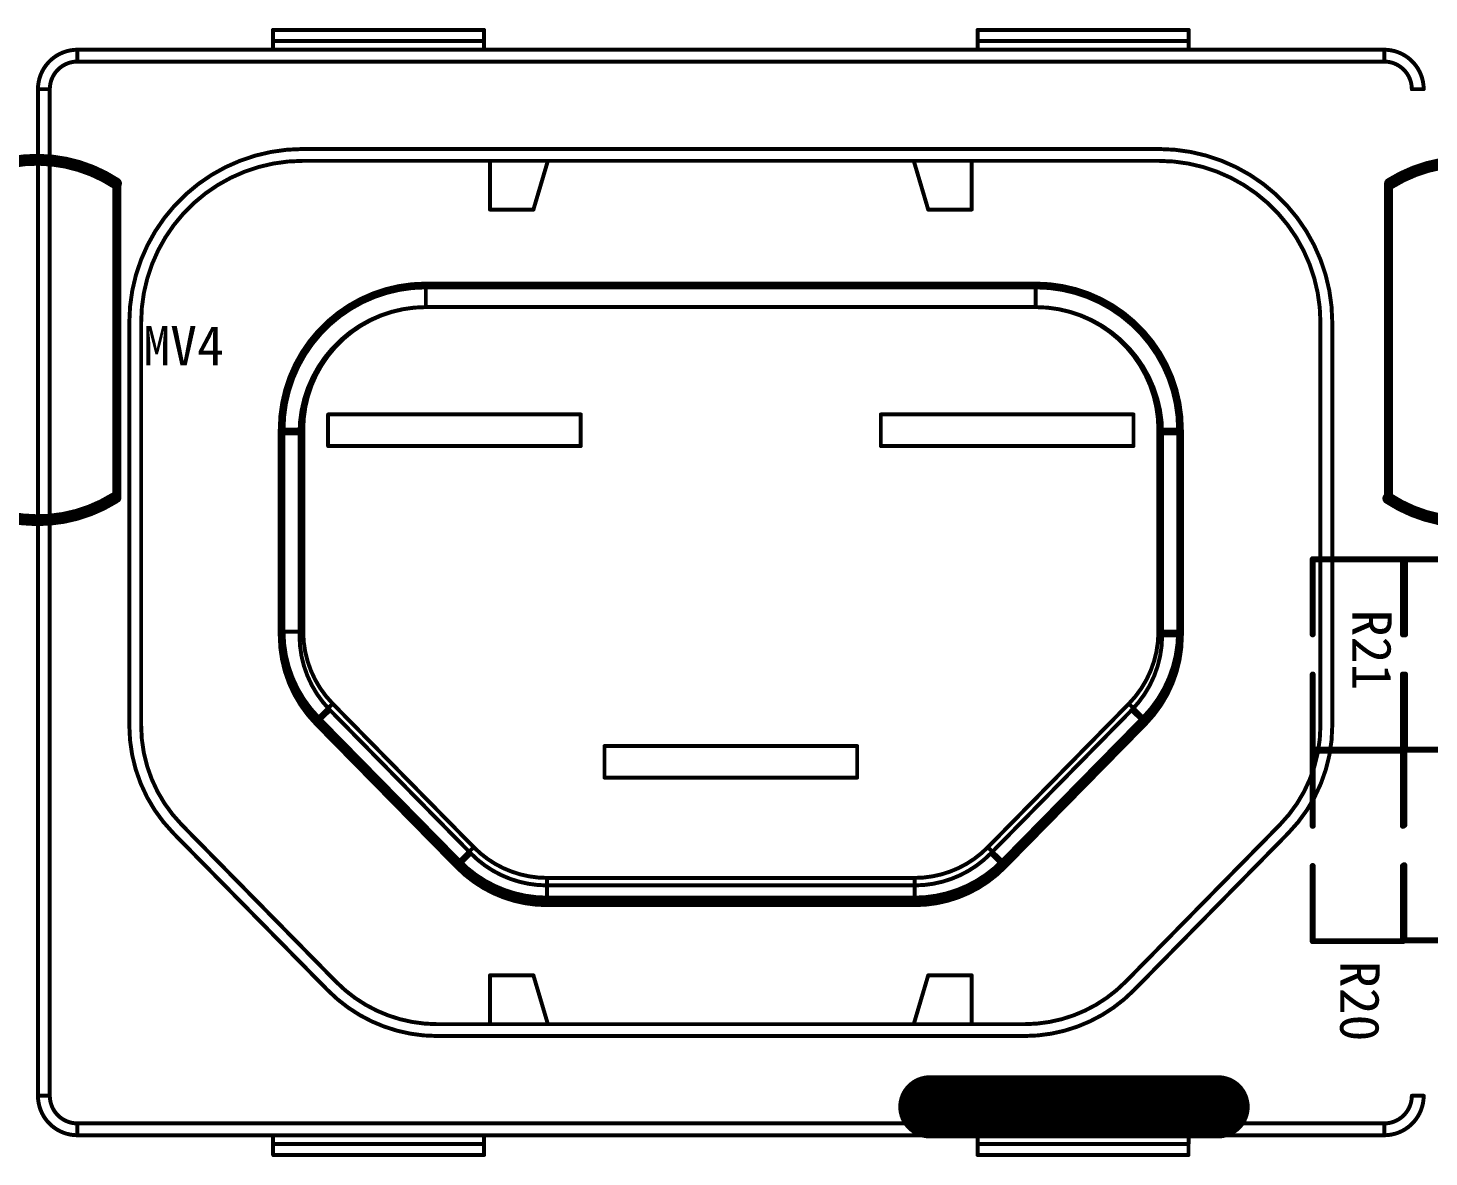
# Model space of a CAD drawing. Extents: x 780 to 1278, y 406 to 602.
# Drawn here: x 998.6 to 1034.08, y 536.34 to 564.94 of the extents above; entities that cross this region are included whole.
import ezdxf

# ---------------------------------------------------------------- set-up
doc = ezdxf.new("R2010")
doc.units = 0
doc.header["$MEASUREMENT"] = 0
doc.layers.get('0').update_dxf_attribs({"linetype": 'CONTINUOUS'})
doc.layers.add('KEEPOUTLAYER', color=6, linetype='CONTINUOUS')
doc.layers.add('TOPOVERLAY', color=7, linetype='CONTINUOUS')
doc.styles.get("Standard").update_dxf_attribs({"font": ''})
doc.styles.get('Standard').set_extended_font_data('SimSun')

# ---------------------------------------------------------------- blocks, each defined once
blk = doc.blocks.new('MV_92')
at = {"layer": 'TOPOVERLAY', "const_width": 0.3}
for points in [[(-4.009, -1.964, -0.29277), (-3.966, 1.981)], [(4.009, 1.938, -0.29277), (3.966, -2.007)]]:
    blk.add_lwpolyline(points, format="xyb", dxfattribs=at)
at = {"layer": 'TOPOVERLAY'}
for points, const_width in [([(-4.041, 1.981, 1), (-3.891, 1.981, 1)], 0.15), ([(-4.023, 2, 1), (-3.908, 2, 1)], 0.115), ([(3.934, 1.938, 1), (4.084, 1.938, 1)], 0.15), ([(3.952, 2, 1), (4.067, 2, 1)], 0.115), ([(-4.084, -1.964, 1), (-3.934, -1.964, 1)], 0.15), ([(-4.067, -2, 1), (-3.952, -2, 1)], 0.115), ([(3.891, -2.007, 1), (4.041, -2.007, 1)], 0.15), ([(3.908, -2, 1), (4.023, -2, 1)], 0.115)]:
    blk.add_lwpolyline(points, format="xyb", close=True, dxfattribs=dict(at, const_width=const_width))
at = {"layer": 'TOPOVERLAY', "const_width": 0.23}
for points in [[(4.009, 2), (-3.966, 2)], [(3.966, -2), (-4.009, -2)]]:
    blk.add_lwpolyline(points, dxfattribs=at)
blk = doc.blocks.new('MV_93')
at = {"layer": 'TOPOVERLAY', "const_width": 0.3}
for points in [[(-4.009, -1.964, -0.29277), (-3.966, 1.981)], [(4.009, 1.938, -0.29277), (3.966, -2.007)]]:
    blk.add_lwpolyline(points, format="xyb", dxfattribs=at)
at = {"layer": 'TOPOVERLAY'}
for points, const_width in [([(-4.041, 1.981, 1), (-3.891, 1.981, 1)], 0.15), ([(-4.023, 2, 1), (-3.908, 2, 1)], 0.115), ([(3.934, 1.938, 1), (4.084, 1.938, 1)], 0.15), ([(3.952, 2, 1), (4.067, 2, 1)], 0.115), ([(-4.084, -1.964, 1), (-3.934, -1.964, 1)], 0.15), ([(-4.067, -2, 1), (-3.952, -2, 1)], 0.115), ([(3.891, -2.007, 1), (4.041, -2.007, 1)], 0.15), ([(3.908, -2, 1), (4.023, -2, 1)], 0.115)]:
    blk.add_lwpolyline(points, format="xyb", close=True, dxfattribs=dict(at, const_width=const_width))
at = {"layer": 'TOPOVERLAY', "const_width": 0.23}
for points in [[(4.009, 2), (-3.966, 2)], [(3.966, -2), (-4.009, -2)]]:
    blk.add_lwpolyline(points, dxfattribs=at)
blk = doc.blocks.new('0805_116')
at = {"layer": 'TOPOVERLAY', "const_width": 0.15}
for points in [[(-2.413, 1.143), (-2.413, -1.143)], [(-2.413, 1.143), (-0.508, 1.143)], [(0.508, 1.143), (2.413, 1.143)], [(2.413, 1.143), (2.413, -1.143)], [(-2.413, -1.143), (-0.508, -1.143)], [(0.508, -1.143), (2.413, -1.143)]]:
    blk.add_lwpolyline(points, dxfattribs=at)
at = {"layer": 'TOPOVERLAY', "const_width": 0.075}
for points in [[(-2.451, 1.143, 1), (-2.375, 1.143, 1)], [(-2.451, 1.143, 1), (-2.375, 1.143, 1)], [(-0.546, 1.143, 1), (-0.47, 1.143, 1)], [(0.47, 1.143, 1), (0.546, 1.143, 1)], [(2.375, 1.143, 1), (2.451, 1.143, 1)], [(2.375, 1.143, 1), (2.451, 1.143, 1)], [(-2.451, -1.143, 1), (-2.375, -1.143, 1)], [(-2.451, -1.143, 1), (-2.375, -1.143, 1)], [(-0.546, -1.143, 1), (-0.47, -1.143, 1)], [(0.47, -1.143, 1), (0.546, -1.143, 1)], [(2.375, -1.143, 1), (2.451, -1.143, 1)], [(2.375, -1.143, 1), (2.451, -1.143, 1)]]:
    blk.add_lwpolyline(points, format="xyb", close=True, dxfattribs=at)
blk = doc.blocks.new('0805_117')
at = {"layer": 'TOPOVERLAY', "const_width": 0.15}
for points in [[(-2.413, 1.143), (-2.413, -1.143)], [(-2.413, 1.143), (-0.508, 1.143)], [(0.508, 1.143), (2.413, 1.143)], [(2.413, 1.143), (2.413, -1.143)], [(-2.413, -1.143), (-0.508, -1.143)], [(0.508, -1.143), (2.413, -1.143)]]:
    blk.add_lwpolyline(points, dxfattribs=at)
at = {"layer": 'TOPOVERLAY', "const_width": 0.075}
for points in [[(-2.451, 1.143, 1), (-2.375, 1.143, 1)], [(-2.451, 1.143, 1), (-2.375, 1.143, 1)], [(-0.546, 1.143, 1), (-0.47, 1.143, 1)], [(0.47, 1.143, 1), (0.546, 1.143, 1)], [(2.375, 1.143, 1), (2.451, 1.143, 1)], [(2.375, 1.143, 1), (2.451, 1.143, 1)], [(-2.451, -1.143, 1), (-2.375, -1.143, 1)], [(-2.451, -1.143, 1), (-2.375, -1.143, 1)], [(-0.546, -1.143, 1), (-0.47, -1.143, 1)], [(0.47, -1.143, 1), (0.546, -1.143, 1)], [(2.375, -1.143, 1), (2.451, -1.143, 1)], [(2.375, -1.143, 1), (2.451, -1.143, 1)]]:
    blk.add_lwpolyline(points, format="xyb", close=True, dxfattribs=at)
blk = doc.blocks.new('0805_118')
at = {"layer": 'TOPOVERLAY', "const_width": 0.15}
for points in [[(-2.413, -1.143), (-2.413, 1.143)], [(-0.508, 1.143), (-2.413, 1.143)], [(2.413, 1.143), (0.508, 1.143)], [(2.413, -1.143), (2.413, 1.143)], [(-0.508, -1.143), (-2.413, -1.143)], [(2.413, -1.143), (0.508, -1.143)]]:
    blk.add_lwpolyline(points, dxfattribs=at)
at = {"layer": 'TOPOVERLAY', "const_width": 0.075}
for points in [[(-2.451, 1.143, 1), (-2.375, 1.143, 1)], [(-2.451, 1.143, 1), (-2.375, 1.143, 1)], [(-0.546, 1.143, 1), (-0.47, 1.143, 1)], [(0.47, 1.143, 1), (0.546, 1.143, 1)], [(2.375, 1.143, 1), (2.451, 1.143, 1)], [(2.375, 1.143, 1), (2.451, 1.143, 1)], [(-2.451, -1.143, 1), (-2.375, -1.143, 1)], [(-2.451, -1.143, 1), (-2.375, -1.143, 1)], [(-0.546, -1.143, 1), (-0.47, -1.143, 1)], [(0.47, -1.143, 1), (0.546, -1.143, 1)], [(2.375, -1.143, 1), (2.451, -1.143, 1)], [(2.375, -1.143, 1), (2.451, -1.143, 1)]]:
    blk.add_lwpolyline(points, format="xyb", close=True, dxfattribs=at)
blk = doc.blocks.new('0805_119')
at = {"layer": 'TOPOVERLAY', "const_width": 0.15}
for points in [[(-2.413, -1.143), (-2.413, 1.143)], [(-0.508, 1.143), (-2.413, 1.143)], [(2.413, 1.143), (0.508, 1.143)], [(2.413, -1.143), (2.413, 1.143)], [(-0.508, -1.143), (-2.413, -1.143)], [(2.413, -1.143), (0.508, -1.143)]]:
    blk.add_lwpolyline(points, dxfattribs=at)
at = {"layer": 'TOPOVERLAY', "const_width": 0.075}
for points in [[(-2.451, 1.143, 1), (-2.375, 1.143, 1)], [(-2.451, 1.143, 1), (-2.375, 1.143, 1)], [(-0.546, 1.143, 1), (-0.47, 1.143, 1)], [(0.47, 1.143, 1), (0.546, 1.143, 1)], [(2.375, 1.143, 1), (2.451, 1.143, 1)], [(2.375, 1.143, 1), (2.451, 1.143, 1)], [(-2.451, -1.143, 1), (-2.375, -1.143, 1)], [(-2.451, -1.143, 1), (-2.375, -1.143, 1)], [(-0.546, -1.143, 1), (-0.47, -1.143, 1)], [(0.47, -1.143, 1), (0.546, -1.143, 1)], [(2.375, -1.143, 1), (2.451, -1.143, 1)], [(2.375, -1.143, 1), (2.451, -1.143, 1)]]:
    blk.add_lwpolyline(points, format="xyb", close=True, dxfattribs=at)

msp = doc.modelspace()

# ---------------------------------------------------------------- linework, layer by layer
at = {"layer": 'KEEPOUTLAYER', "const_width": 1.6}
msp.add_lwpolyline([(1021.44, 537.611), (1028.74, 537.611)], dxfattribs=at)
at = {"layer": 'KEEPOUTLAYER', "const_width": 0.8}
for points in [[(1021.04, 537.611, 1), (1021.84, 537.611, 1)], [(1028.34, 537.611, 1), (1029.14, 537.611, 1)]]:
    msp.add_lwpolyline(points, format="xyb", close=True, dxfattribs=at)
at = {"layer": 'TOPOVERLAY', "const_width": 0.1}
for points in [[(1004.798, 564.391), (1004.798, 564.891)], [(1004.798, 564.891), (1010.148, 564.891)], [(1004.798, 564.611), (1010.148, 564.611)], [(1010.148, 564.391), (1010.148, 564.891)], [(1022.648, 564.391), (1022.648, 564.891)], [(1022.648, 564.891), (1027.998, 564.891)], [(1022.648, 564.611), (1027.998, 564.611)], [(1027.998, 564.391), (1027.998, 564.891)], [(999.848, 564.091), (999.848, 564.391)], [(999.848, 564.391), (1032.948, 564.391)], [(1032.948, 564.091), (1032.948, 564.391)], [(999.848, 564.091), (1032.948, 564.091)], [(998.848, 537.891), (998.848, 563.391)], [(998.848, 563.391), (999.148, 563.391)], [(999.148, 537.891), (999.148, 563.391)], [(1033.648, 563.391), (1033.948, 563.391)], [(1005.558, 561.876), (1027.238, 561.876)], [(1005.558, 561.576), (1027.238, 561.576)], [(1010.298, 560.341), (1010.298, 561.562)], [(1011.398, 560.341), (1011.76, 561.562)], [(1021.036, 561.562), (1021.398, 560.341)], [(1022.498, 560.341), (1022.498, 561.562)], [(1010.298, 560.341), (1011.398, 560.341)], [(1021.398, 560.341), (1022.498, 560.341)], [(1008.673, 557.871), (1008.673, 558.466)], [(1008.673, 558.466), (1024.123, 558.466)], [(1008.673, 558.371), (1024.123, 558.371)], [(1008.673, 557.871), (1008.673, 558.371)], [(1008.673, 558.371), (1024.123, 558.371)], [(1024.123, 557.871), (1024.123, 558.466)], [(1024.123, 557.871), (1024.123, 558.371)], [(1008.673, 557.871), (1024.123, 557.871)], [(1008.673, 557.871), (1024.123, 557.871)], [(1001.162, 547.273), (1001.162, 557.481)], [(1001.462, 547.273), (1001.462, 557.481)], [(1031.333, 547.273), (1031.333, 557.481)], [(1031.633, 547.273), (1031.633, 557.481)], [(1006.198, 554.351), (1006.198, 555.151)], [(1006.198, 555.151), (1012.598, 555.151)], [(1012.598, 554.351), (1012.598, 555.151)], [(1020.198, 554.351), (1020.198, 555.151)], [(1020.198, 555.151), (1026.598, 555.151)], [(1026.598, 554.351), (1026.598, 555.151)], [(1004.973, 549.65), (1004.973, 554.766)], [(1004.973, 554.766), (1005.567, 554.766)], [(1004.973, 549.551), (1004.973, 554.671)], [(1004.973, 554.671), (1005.473, 554.671)], [(1005.067, 549.65), (1005.067, 554.766)], [(1005.473, 549.551), (1005.473, 554.671)], [(1005.567, 549.65), (1005.567, 554.766)], [(1027.229, 549.65), (1027.229, 554.766)], [(1027.229, 554.766), (1027.823, 554.766)], [(1027.323, 549.551), (1027.323, 554.671)], [(1027.323, 554.671), (1027.823, 554.671)], [(1027.729, 549.65), (1027.729, 554.766)], [(1027.823, 549.65), (1027.823, 554.766)], [(1027.823, 549.551), (1027.823, 554.671)], [(1006.198, 554.351), (1012.598, 554.351)], [(1020.198, 554.351), (1026.598, 554.351)], [(1004.973, 549.65), (1005.567, 549.65)], [(1027.229, 549.65), (1027.823, 549.65)], [(1027.323, 549.551), (1027.823, 549.551)], [(1005.89, 547.407), (1006.314, 547.823)], [(1005.89, 547.309), (1006.247, 547.659)], [(1006.247, 547.659), (1009.814, 544.029)], [(1006.314, 547.823), (1009.886, 544.189)], [(1022.91, 544.189), (1026.481, 547.823)], [(1022.981, 544.029), (1026.549, 547.659)], [(1026.481, 547.823), (1026.905, 547.407)], [(1026.549, 547.659), (1026.905, 547.309)], [(1005.89, 547.407), (1009.462, 543.773)], [(1005.89, 547.309), (1009.458, 543.679)], [(1005.958, 547.473), (1009.529, 543.839)], [(1023.267, 543.839), (1026.838, 547.473)], [(1023.334, 543.773), (1026.905, 547.407)], [(1023.338, 543.679), (1026.905, 547.309)], [(1013.198, 545.951), (1013.198, 546.751)], [(1013.198, 546.751), (1019.598, 546.751)], [(1019.598, 545.951), (1019.598, 546.751)], [(1013.198, 545.951), (1019.598, 545.951)], [(1002.493, 544.753), (1006.397, 540.781)], [(1026.399, 540.781), (1030.302, 544.753)], [(1002.279, 544.542), (1006.183, 540.57)], [(1026.613, 540.57), (1030.516, 544.542)], [(1009.458, 543.679), (1009.814, 544.029)], [(1009.462, 543.773), (1009.886, 544.189)], [(1022.91, 544.189), (1023.334, 543.773)], [(1022.981, 544.029), (1023.338, 543.679)], [(1011.744, 542.816), (1011.744, 543.41)], [(1011.744, 543.41), (1021.052, 543.41)], [(1021.052, 542.816), (1021.052, 543.41)], [(1011.74, 542.721), (1011.74, 543.221)], [(1011.74, 543.221), (1021.056, 543.221)], [(1011.744, 542.91), (1021.052, 542.91)], [(1021.056, 542.721), (1021.056, 543.221)], [(1011.74, 542.721), (1021.056, 542.721)], [(1011.744, 542.816), (1021.052, 542.816)], [(1010.298, 539.72), (1010.298, 540.941)], [(1010.298, 540.941), (1011.398, 540.941)], [(1011.398, 540.941), (1011.76, 539.72)], [(1021.036, 539.72), (1021.398, 540.941)], [(1021.398, 540.941), (1022.498, 540.941)], [(1022.498, 539.72), (1022.498, 540.941)], [(1008.961, 539.705), (1023.835, 539.705)], [(1008.961, 539.405), (1023.835, 539.405)], [(998.848, 537.891), (999.148, 537.891)], [(1033.648, 537.891), (1033.948, 537.891)], [(999.848, 537.191), (1032.948, 537.191)], [(999.848, 536.891), (999.848, 537.191)], [(999.848, 536.891), (1032.948, 536.891)], [(1004.804, 536.671), (1004.804, 536.891)], [(1010.148, 536.391), (1010.148, 536.891)], [(1022.648, 536.391), (1022.648, 536.891)], [(1027.992, 536.671), (1027.992, 536.891)], [(1032.948, 536.891), (1032.948, 537.191)], [(1004.804, 536.671), (1010.148, 536.671)], [(1004.805, 536.391), (1004.805, 536.671)], [(1022.648, 536.671), (1027.992, 536.671)], [(1027.991, 536.391), (1027.991, 536.671)], [(1004.805, 536.391), (1010.148, 536.391)], [(1022.648, 536.391), (1027.991, 536.391)]]:
    msp.add_lwpolyline(points, dxfattribs=at)
at = {"layer": 'TOPOVERLAY', "const_width": 0.05}
for points in [[(1004.773, 564.891, 1), (1004.823, 564.891, 1)], [(1004.773, 564.891, 1), (1004.823, 564.891, 1)], [(1004.773, 564.611, 1), (1004.823, 564.611, 1)], [(1010.123, 564.891, 1), (1010.173, 564.891, 1)], [(1010.123, 564.891, 1), (1010.173, 564.891, 1)], [(1010.123, 564.611, 1), (1010.173, 564.611, 1)], [(1022.623, 564.891, 1), (1022.673, 564.891, 1)], [(1022.623, 564.891, 1), (1022.673, 564.891, 1)], [(1022.623, 564.611, 1), (1022.673, 564.611, 1)], [(1027.973, 564.891, 1), (1028.023, 564.891, 1)], [(1027.973, 564.891, 1), (1028.023, 564.891, 1)], [(1027.973, 564.611, 1), (1028.023, 564.611, 1)], [(999.823, 564.391, 1), (999.873, 564.391, 1)], [(999.823, 564.391, 1), (999.873, 564.391, 1)], [(999.823, 564.391, 1), (999.873, 564.391, 1)], [(1004.773, 564.391, 1), (1004.823, 564.391, 1)], [(1010.123, 564.391, 1), (1010.173, 564.391, 1)], [(1022.623, 564.391, 1), (1022.673, 564.391, 1)], [(1027.973, 564.391, 1), (1028.023, 564.391, 1)], [(1032.923, 564.391, 1), (1032.973, 564.391, 1)], [(1032.923, 564.391, 1), (1032.973, 564.391, 1)], [(1032.923, 564.391, 1), (1032.973, 564.391, 1)], [(999.823, 564.091, 1), (999.873, 564.091, 1)], [(999.823, 564.091, 1), (999.873, 564.091, 1)], [(999.823, 564.091, 1), (999.873, 564.091, 1)], [(1032.923, 564.091, 1), (1032.973, 564.091, 1)], [(1032.923, 564.091, 1), (1032.973, 564.091, 1)], [(1032.923, 564.091, 1), (1032.973, 564.091, 1)], [(998.823, 563.391, 1), (998.873, 563.391, 1)], [(998.823, 563.391, 1), (998.873, 563.391, 1)], [(998.823, 563.391, 1), (998.873, 563.391, 1)], [(999.123, 563.391, 1), (999.173, 563.391, 1)], [(999.123, 563.391, 1), (999.173, 563.391, 1)], [(999.123, 563.391, 1), (999.173, 563.391, 1)], [(1033.623, 563.391, 1), (1033.673, 563.391, 1)], [(1033.623, 563.391, 1), (1033.673, 563.391, 1)], [(1033.623, 563.391, 1), (1033.673, 563.391, 1)], [(1033.923, 563.391, 1), (1033.973, 563.391, 1)], [(1033.923, 563.391, 1), (1033.973, 563.391, 1)], [(1033.923, 563.391, 1), (1033.973, 563.391, 1)], [(1005.533, 561.876, 1), (1005.583, 561.876, 1)], [(1005.533, 561.876, 1), (1005.583, 561.876, 1)], [(1027.213, 561.876, 1), (1027.263, 561.876, 1)], [(1027.213, 561.876, 1), (1027.263, 561.876, 1)], [(1005.533, 561.576, 1), (1005.583, 561.576, 1)], [(1005.533, 561.576, 1), (1005.583, 561.576, 1)], [(1010.273, 561.562, 1), (1010.323, 561.562, 1)], [(1011.735, 561.562, 1), (1011.785, 561.562, 1)], [(1021.011, 561.562, 1), (1021.061, 561.562, 1)], [(1022.473, 561.562, 1), (1022.523, 561.562, 1)], [(1027.213, 561.576, 1), (1027.263, 561.576, 1)], [(1027.213, 561.576, 1), (1027.263, 561.576, 1)], [(1010.273, 560.341, 1), (1010.323, 560.341, 1)], [(1010.273, 560.341, 1), (1010.323, 560.341, 1)], [(1011.373, 560.341, 1), (1011.423, 560.341, 1)], [(1011.373, 560.341, 1), (1011.423, 560.341, 1)], [(1021.373, 560.341, 1), (1021.423, 560.341, 1)], [(1021.373, 560.341, 1), (1021.423, 560.341, 1)], [(1022.473, 560.341, 1), (1022.523, 560.341, 1)], [(1022.473, 560.341, 1), (1022.523, 560.341, 1)], [(1008.648, 558.466, 1), (1008.698, 558.466, 1)], [(1008.648, 558.466, 1), (1008.698, 558.466, 1)], [(1008.648, 558.466, 1), (1008.698, 558.466, 1)], [(1008.648, 558.371, 1), (1008.698, 558.371, 1)], [(1008.648, 558.371, 1), (1008.698, 558.371, 1)], [(1008.648, 558.371, 1), (1008.698, 558.371, 1)], [(1008.648, 558.371, 1), (1008.698, 558.371, 1)], [(1008.648, 558.371, 1), (1008.698, 558.371, 1)], [(1024.098, 558.466, 1), (1024.148, 558.466, 1)], [(1024.098, 558.466, 1), (1024.148, 558.466, 1)], [(1024.098, 558.466, 1), (1024.148, 558.466, 1)], [(1024.098, 558.371, 1), (1024.148, 558.371, 1)], [(1024.098, 558.371, 1), (1024.148, 558.371, 1)], [(1024.098, 558.371, 1), (1024.148, 558.371, 1)], [(1024.098, 558.371, 1), (1024.148, 558.371, 1)], [(1024.098, 558.371, 1), (1024.148, 558.371, 1)], [(1008.648, 557.871, 1), (1008.698, 557.871, 1)], [(1008.648, 557.871, 1), (1008.698, 557.871, 1)], [(1008.648, 557.871, 1), (1008.698, 557.871, 1)], [(1008.648, 557.871, 1), (1008.698, 557.871, 1)], [(1008.648, 557.871, 1), (1008.698, 557.871, 1)], [(1008.648, 557.871, 1), (1008.698, 557.871, 1)], [(1024.098, 557.871, 1), (1024.148, 557.871, 1)], [(1024.098, 557.871, 1), (1024.148, 557.871, 1)], [(1024.098, 557.871, 1), (1024.148, 557.871, 1)], [(1024.098, 557.871, 1), (1024.148, 557.871, 1)], [(1024.098, 557.871, 1), (1024.148, 557.871, 1)], [(1024.098, 557.871, 1), (1024.148, 557.871, 1)], [(1001.137, 557.481, 1), (1001.187, 557.481, 1)], [(1001.137, 557.481, 1), (1001.187, 557.481, 1)], [(1001.437, 557.481, 1), (1001.487, 557.481, 1)], [(1001.437, 557.481, 1), (1001.487, 557.481, 1)], [(1031.308, 557.481, 1), (1031.358, 557.481, 1)], [(1031.308, 557.481, 1), (1031.358, 557.481, 1)], [(1031.608, 557.481, 1), (1031.658, 557.481, 1)], [(1031.608, 557.481, 1), (1031.658, 557.481, 1)], [(1006.173, 555.151, 1), (1006.223, 555.151, 1)], [(1006.173, 555.151, 1), (1006.223, 555.151, 1)], [(1012.573, 555.151, 1), (1012.623, 555.151, 1)], [(1012.573, 555.151, 1), (1012.623, 555.151, 1)], [(1020.173, 555.151, 1), (1020.223, 555.151, 1)], [(1020.173, 555.151, 1), (1020.223, 555.151, 1)], [(1026.573, 555.151, 1), (1026.623, 555.151, 1)], [(1026.573, 555.151, 1), (1026.623, 555.151, 1)], [(1004.948, 554.766, 1), (1004.998, 554.766, 1)], [(1004.948, 554.766, 1), (1004.998, 554.766, 1)], [(1004.948, 554.766, 1), (1004.998, 554.766, 1)], [(1004.948, 554.671, 1), (1004.998, 554.671, 1)], [(1004.948, 554.671, 1), (1004.998, 554.671, 1)], [(1004.948, 554.671, 1), (1004.998, 554.671, 1)], [(1005.042, 554.766, 1), (1005.092, 554.766, 1)], [(1005.042, 554.766, 1), (1005.092, 554.766, 1)], [(1005.448, 554.671, 1), (1005.498, 554.671, 1)], [(1005.448, 554.671, 1), (1005.498, 554.671, 1)], [(1005.448, 554.671, 1), (1005.498, 554.671, 1)], [(1005.542, 554.766, 1), (1005.592, 554.766, 1)], [(1005.542, 554.766, 1), (1005.592, 554.766, 1)], [(1005.542, 554.766, 1), (1005.592, 554.766, 1)], [(1027.204, 554.766, 1), (1027.254, 554.766, 1)], [(1027.204, 554.766, 1), (1027.254, 554.766, 1)], [(1027.204, 554.766, 1), (1027.254, 554.766, 1)], [(1027.298, 554.671, 1), (1027.348, 554.671, 1)], [(1027.298, 554.671, 1), (1027.348, 554.671, 1)], [(1027.298, 554.671, 1), (1027.348, 554.671, 1)], [(1027.704, 554.766, 1), (1027.754, 554.766, 1)], [(1027.704, 554.766, 1), (1027.754, 554.766, 1)], [(1027.798, 554.766, 1), (1027.848, 554.766, 1)], [(1027.798, 554.766, 1), (1027.848, 554.766, 1)], [(1027.798, 554.766, 1), (1027.848, 554.766, 1)], [(1027.798, 554.671, 1), (1027.848, 554.671, 1)], [(1027.798, 554.671, 1), (1027.848, 554.671, 1)], [(1027.798, 554.671, 1), (1027.848, 554.671, 1)], [(1006.173, 554.351, 1), (1006.223, 554.351, 1)], [(1006.173, 554.351, 1), (1006.223, 554.351, 1)], [(1012.573, 554.351, 1), (1012.623, 554.351, 1)], [(1012.573, 554.351, 1), (1012.623, 554.351, 1)], [(1020.173, 554.351, 1), (1020.223, 554.351, 1)], [(1020.173, 554.351, 1), (1020.223, 554.351, 1)], [(1026.573, 554.351, 1), (1026.623, 554.351, 1)], [(1026.573, 554.351, 1), (1026.623, 554.351, 1)], [(1004.948, 549.65, 1), (1004.998, 549.65, 1)], [(1004.948, 549.65, 1), (1004.998, 549.65, 1)], [(1004.948, 549.65, 1), (1004.998, 549.65, 1)], [(1005.042, 549.65, 1), (1005.092, 549.65, 1)], [(1005.042, 549.65, 1), (1005.092, 549.65, 1)], [(1005.542, 549.65, 1), (1005.592, 549.65, 1)], [(1005.542, 549.65, 1), (1005.592, 549.65, 1)], [(1005.542, 549.65, 1), (1005.592, 549.65, 1)], [(1027.204, 549.65, 1), (1027.254, 549.65, 1)], [(1027.204, 549.65, 1), (1027.254, 549.65, 1)], [(1027.204, 549.65, 1), (1027.254, 549.65, 1)], [(1027.704, 549.65, 1), (1027.754, 549.65, 1)], [(1027.704, 549.65, 1), (1027.754, 549.65, 1)], [(1027.798, 549.65, 1), (1027.848, 549.65, 1)], [(1027.798, 549.65, 1), (1027.848, 549.65, 1)], [(1027.798, 549.65, 1), (1027.848, 549.65, 1)], [(1004.948, 549.551, 1), (1004.998, 549.551, 1)], [(1004.948, 549.551, 1), (1004.998, 549.551, 1)], [(1005.448, 549.551, 1), (1005.498, 549.551, 1)], [(1005.448, 549.551, 1), (1005.498, 549.551, 1)], [(1027.298, 549.551, 1), (1027.348, 549.551, 1)], [(1027.298, 549.551, 1), (1027.348, 549.551, 1)], [(1027.298, 549.551, 1), (1027.348, 549.551, 1)], [(1027.798, 549.551, 1), (1027.848, 549.551, 1)], [(1027.798, 549.551, 1), (1027.848, 549.551, 1)], [(1027.798, 549.551, 1), (1027.848, 549.551, 1)], [(1006.222, 547.659, 1), (1006.272, 547.659, 1)], [(1006.222, 547.659, 1), (1006.272, 547.659, 1)], [(1006.222, 547.659, 1), (1006.272, 547.659, 1)], [(1006.289, 547.823, 1), (1006.339, 547.823, 1)], [(1006.289, 547.823, 1), (1006.339, 547.823, 1)], [(1006.289, 547.823, 1), (1006.339, 547.823, 1)], [(1026.456, 547.823, 1), (1026.506, 547.823, 1)], [(1026.456, 547.823, 1), (1026.506, 547.823, 1)], [(1026.456, 547.823, 1), (1026.506, 547.823, 1)], [(1026.524, 547.659, 1), (1026.574, 547.659, 1)], [(1026.524, 547.659, 1), (1026.574, 547.659, 1)], [(1026.524, 547.659, 1), (1026.574, 547.659, 1)], [(1001.137, 547.273, 1), (1001.187, 547.273, 1)], [(1001.137, 547.273, 1), (1001.187, 547.273, 1)], [(1001.437, 547.273, 1), (1001.487, 547.273, 1)], [(1001.437, 547.273, 1), (1001.487, 547.273, 1)], [(1005.865, 547.407, 1), (1005.915, 547.407, 1)], [(1005.865, 547.407, 1), (1005.915, 547.407, 1)], [(1005.865, 547.407, 1), (1005.915, 547.407, 1)], [(1005.865, 547.309, 1), (1005.915, 547.309, 1)], [(1005.865, 547.309, 1), (1005.915, 547.309, 1)], [(1005.865, 547.309, 1), (1005.915, 547.309, 1)], [(1005.933, 547.473, 1), (1005.983, 547.473, 1)], [(1005.933, 547.473, 1), (1005.983, 547.473, 1)], [(1026.813, 547.473, 1), (1026.863, 547.473, 1)], [(1026.813, 547.473, 1), (1026.863, 547.473, 1)], [(1026.88, 547.407, 1), (1026.93, 547.407, 1)], [(1026.88, 547.407, 1), (1026.93, 547.407, 1)], [(1026.88, 547.407, 1), (1026.93, 547.407, 1)], [(1026.88, 547.309, 1), (1026.93, 547.309, 1)], [(1026.88, 547.309, 1), (1026.93, 547.309, 1)], [(1026.88, 547.309, 1), (1026.93, 547.309, 1)], [(1031.308, 547.273, 1), (1031.358, 547.273, 1)], [(1031.308, 547.273, 1), (1031.358, 547.273, 1)], [(1031.608, 547.273, 1), (1031.658, 547.273, 1)], [(1031.608, 547.273, 1), (1031.658, 547.273, 1)], [(1013.173, 546.751, 1), (1013.223, 546.751, 1)], [(1013.173, 546.751, 1), (1013.223, 546.751, 1)], [(1019.573, 546.751, 1), (1019.623, 546.751, 1)], [(1019.573, 546.751, 1), (1019.623, 546.751, 1)], [(1013.173, 545.951, 1), (1013.223, 545.951, 1)], [(1013.173, 545.951, 1), (1013.223, 545.951, 1)], [(1019.573, 545.951, 1), (1019.623, 545.951, 1)], [(1019.573, 545.951, 1), (1019.623, 545.951, 1)], [(1002.468, 544.753, 1), (1002.518, 544.753, 1)], [(1002.468, 544.753, 1), (1002.518, 544.753, 1)], [(1030.277, 544.753, 1), (1030.327, 544.753, 1)], [(1030.277, 544.753, 1), (1030.327, 544.753, 1)], [(1002.254, 544.542, 1), (1002.304, 544.542, 1)], [(1002.254, 544.542, 1), (1002.304, 544.542, 1)], [(1030.491, 544.542, 1), (1030.541, 544.542, 1)], [(1030.491, 544.542, 1), (1030.541, 544.542, 1)], [(1009.789, 544.029, 1), (1009.839, 544.029, 1)], [(1009.789, 544.029, 1), (1009.839, 544.029, 1)], [(1009.789, 544.029, 1), (1009.839, 544.029, 1)], [(1009.861, 544.189, 1), (1009.911, 544.189, 1)], [(1009.861, 544.189, 1), (1009.911, 544.189, 1)], [(1009.861, 544.189, 1), (1009.911, 544.189, 1)], [(1022.885, 544.189, 1), (1022.935, 544.189, 1)], [(1022.885, 544.189, 1), (1022.935, 544.189, 1)], [(1022.885, 544.189, 1), (1022.935, 544.189, 1)], [(1022.956, 544.029, 1), (1023.006, 544.029, 1)], [(1022.956, 544.029, 1), (1023.006, 544.029, 1)], [(1022.956, 544.029, 1), (1023.006, 544.029, 1)], [(1009.433, 543.679, 1), (1009.483, 543.679, 1)], [(1009.433, 543.679, 1), (1009.483, 543.679, 1)], [(1009.433, 543.679, 1), (1009.483, 543.679, 1)], [(1009.437, 543.773, 1), (1009.487, 543.773, 1)], [(1009.437, 543.773, 1), (1009.487, 543.773, 1)], [(1009.437, 543.773, 1), (1009.487, 543.773, 1)], [(1009.504, 543.839, 1), (1009.554, 543.839, 1)], [(1009.504, 543.839, 1), (1009.554, 543.839, 1)], [(1023.242, 543.839, 1), (1023.292, 543.839, 1)], [(1023.242, 543.839, 1), (1023.292, 543.839, 1)], [(1023.309, 543.773, 1), (1023.359, 543.773, 1)], [(1023.309, 543.773, 1), (1023.359, 543.773, 1)], [(1023.309, 543.773, 1), (1023.359, 543.773, 1)], [(1023.313, 543.679, 1), (1023.363, 543.679, 1)], [(1023.313, 543.679, 1), (1023.363, 543.679, 1)], [(1023.313, 543.679, 1), (1023.363, 543.679, 1)], [(1011.719, 543.41, 1), (1011.769, 543.41, 1)], [(1011.719, 543.41, 1), (1011.769, 543.41, 1)], [(1011.719, 543.41, 1), (1011.769, 543.41, 1)], [(1021.027, 543.41, 1), (1021.077, 543.41, 1)], [(1021.027, 543.41, 1), (1021.077, 543.41, 1)], [(1021.027, 543.41, 1), (1021.077, 543.41, 1)], [(1011.715, 543.221, 1), (1011.765, 543.221, 1)], [(1011.715, 543.221, 1), (1011.765, 543.221, 1)], [(1011.715, 543.221, 1), (1011.765, 543.221, 1)], [(1011.719, 542.91, 1), (1011.769, 542.91, 1)], [(1011.719, 542.91, 1), (1011.769, 542.91, 1)], [(1021.027, 542.91, 1), (1021.077, 542.91, 1)], [(1021.027, 542.91, 1), (1021.077, 542.91, 1)], [(1021.031, 543.221, 1), (1021.081, 543.221, 1)], [(1021.031, 543.221, 1), (1021.081, 543.221, 1)], [(1021.031, 543.221, 1), (1021.081, 543.221, 1)], [(1011.715, 542.721, 1), (1011.765, 542.721, 1)], [(1011.715, 542.721, 1), (1011.765, 542.721, 1)], [(1011.715, 542.721, 1), (1011.765, 542.721, 1)], [(1011.719, 542.816, 1), (1011.769, 542.816, 1)], [(1011.719, 542.816, 1), (1011.769, 542.816, 1)], [(1011.719, 542.816, 1), (1011.769, 542.816, 1)], [(1021.027, 542.816, 1), (1021.077, 542.816, 1)], [(1021.027, 542.816, 1), (1021.077, 542.816, 1)], [(1021.027, 542.816, 1), (1021.077, 542.816, 1)], [(1021.031, 542.721, 1), (1021.081, 542.721, 1)], [(1021.031, 542.721, 1), (1021.081, 542.721, 1)], [(1021.031, 542.721, 1), (1021.081, 542.721, 1)], [(1006.372, 540.781, 1), (1006.422, 540.781, 1)], [(1006.372, 540.781, 1), (1006.422, 540.781, 1)], [(1010.273, 540.941, 1), (1010.323, 540.941, 1)], [(1010.273, 540.941, 1), (1010.323, 540.941, 1)], [(1011.373, 540.941, 1), (1011.423, 540.941, 1)], [(1011.373, 540.941, 1), (1011.423, 540.941, 1)], [(1021.373, 540.941, 1), (1021.423, 540.941, 1)], [(1021.373, 540.941, 1), (1021.423, 540.941, 1)], [(1022.473, 540.941, 1), (1022.523, 540.941, 1)], [(1022.473, 540.941, 1), (1022.523, 540.941, 1)], [(1026.374, 540.781, 1), (1026.424, 540.781, 1)], [(1026.374, 540.781, 1), (1026.424, 540.781, 1)], [(1006.158, 540.57, 1), (1006.208, 540.57, 1)], [(1006.158, 540.57, 1), (1006.208, 540.57, 1)], [(1026.588, 540.57, 1), (1026.638, 540.57, 1)], [(1026.588, 540.57, 1), (1026.638, 540.57, 1)], [(1008.936, 539.705, 1), (1008.986, 539.705, 1)], [(1008.936, 539.705, 1), (1008.986, 539.705, 1)], [(1010.273, 539.72, 1), (1010.323, 539.72, 1)], [(1011.735, 539.72, 1), (1011.785, 539.72, 1)], [(1021.011, 539.72, 1), (1021.061, 539.72, 1)], [(1022.473, 539.72, 1), (1022.523, 539.72, 1)], [(1023.81, 539.705, 1), (1023.86, 539.705, 1)], [(1023.81, 539.705, 1), (1023.86, 539.705, 1)], [(1008.936, 539.405, 1), (1008.986, 539.405, 1)], [(1008.936, 539.405, 1), (1008.986, 539.405, 1)], [(1023.81, 539.405, 1), (1023.86, 539.405, 1)], [(1023.81, 539.405, 1), (1023.86, 539.405, 1)], [(998.823, 537.891, 1), (998.873, 537.891, 1)], [(998.823, 537.891, 1), (998.873, 537.891, 1)], [(998.823, 537.891, 1), (998.873, 537.891, 1)], [(999.123, 537.891, 1), (999.173, 537.891, 1)], [(999.123, 537.891, 1), (999.173, 537.891, 1)], [(999.123, 537.891, 1), (999.173, 537.891, 1)], [(1033.623, 537.891, 1), (1033.673, 537.891, 1)], [(1033.623, 537.891, 1), (1033.673, 537.891, 1)], [(1033.623, 537.891, 1), (1033.673, 537.891, 1)], [(1033.923, 537.891, 1), (1033.973, 537.891, 1)], [(1033.923, 537.891, 1), (1033.973, 537.891, 1)], [(1033.923, 537.891, 1), (1033.973, 537.891, 1)], [(999.823, 537.191, 1), (999.873, 537.191, 1)], [(999.823, 537.191, 1), (999.873, 537.191, 1)], [(999.823, 537.191, 1), (999.873, 537.191, 1)], [(999.823, 536.891, 1), (999.873, 536.891, 1)], [(999.823, 536.891, 1), (999.873, 536.891, 1)], [(999.823, 536.891, 1), (999.873, 536.891, 1)], [(1004.779, 536.891, 1), (1004.829, 536.891, 1)], [(1010.123, 536.891, 1), (1010.173, 536.891, 1)], [(1022.623, 536.891, 1), (1022.673, 536.891, 1)], [(1027.967, 536.891, 1), (1028.017, 536.891, 1)], [(1032.923, 537.191, 1), (1032.973, 537.191, 1)], [(1032.923, 537.191, 1), (1032.973, 537.191, 1)], [(1032.923, 537.191, 1), (1032.973, 537.191, 1)], [(1032.923, 536.891, 1), (1032.973, 536.891, 1)], [(1032.923, 536.891, 1), (1032.973, 536.891, 1)], [(1032.923, 536.891, 1), (1032.973, 536.891, 1)], [(1004.779, 536.671, 1), (1004.829, 536.671, 1)], [(1004.779, 536.671, 1), (1004.829, 536.671, 1)], [(1004.78, 536.671, 1), (1004.83, 536.671, 1)], [(1010.123, 536.671, 1), (1010.173, 536.671, 1)], [(1022.623, 536.671, 1), (1022.673, 536.671, 1)], [(1027.966, 536.671, 1), (1028.016, 536.671, 1)], [(1027.967, 536.671, 1), (1028.017, 536.671, 1)], [(1027.967, 536.671, 1), (1028.017, 536.671, 1)], [(1004.78, 536.391, 1), (1004.83, 536.391, 1)], [(1004.78, 536.391, 1), (1004.83, 536.391, 1)], [(1010.123, 536.391, 1), (1010.173, 536.391, 1)], [(1010.123, 536.391, 1), (1010.173, 536.391, 1)], [(1022.623, 536.391, 1), (1022.673, 536.391, 1)], [(1022.623, 536.391, 1), (1022.673, 536.391, 1)], [(1027.966, 536.391, 1), (1028.016, 536.391, 1)], [(1027.966, 536.391, 1), (1028.016, 536.391, 1)]]:
    msp.add_lwpolyline(points, format="xyb", close=True, dxfattribs=at)
at = {"layer": 'TOPOVERLAY', "const_width": 0.1}
for points in [[(998.848, 563.391, -0.414214), (999.848, 564.391)], [(1032.948, 564.391, -0.414214), (1033.948, 563.391)], [(999.148, 563.391, -0.414214), (999.848, 564.091)], [(1032.948, 564.091, -0.414214), (1033.648, 563.391)], [(1001.162, 557.481, -0.414214), (1005.558, 561.876)], [(1027.238, 561.876, -0.414214), (1031.633, 557.481)], [(1001.462, 557.481, -0.414214), (1005.558, 561.576)], [(1027.238, 561.576, -0.414214), (1031.333, 557.481)], [(1004.973, 554.766, -0.414214), (1008.673, 558.466)], [(1004.973, 554.671, -0.414214), (1008.673, 558.371)], [(1005.067, 554.766, -0.414214), (1008.673, 558.371)], [(1024.123, 558.466, -0.414214), (1027.823, 554.766)], [(1024.123, 558.371, -0.414214), (1027.729, 554.766)], [(1024.123, 558.371, -0.414214), (1027.823, 554.671)], [(1005.473, 554.671, -0.414214), (1008.673, 557.871)], [(1005.567, 554.766, -0.414214), (1008.673, 557.871)], [(1024.123, 557.871, -0.414214), (1027.229, 554.766)], [(1024.123, 557.871, -0.414214), (1027.323, 554.671)], [(1005.89, 547.407, -0.196645), (1004.973, 549.65)], [(1005.958, 547.473, -0.196645), (1005.067, 549.65)], [(1006.314, 547.823, -0.196645), (1005.567, 549.65)], [(1027.229, 549.65, -0.196645), (1026.481, 547.823)], [(1027.729, 549.65, -0.196645), (1026.838, 547.473)], [(1027.823, 549.65, -0.196645), (1026.905, 547.407)], [(1005.89, 547.309, -0.196645), (1004.973, 549.551)], [(1006.247, 547.659, -0.196645), (1005.473, 549.551)], [(1027.323, 549.551, -0.196645), (1026.549, 547.659)], [(1027.823, 549.551, -0.196645), (1026.905, 547.309)], [(1002.279, 544.542, -0.196645), (1001.162, 547.273)], [(1002.493, 544.753, -0.196645), (1001.462, 547.273)], [(1031.333, 547.273, -0.196645), (1030.302, 544.753)], [(1031.633, 547.273, -0.196645), (1030.516, 544.542)], [(1011.74, 543.221, -0.201181), (1009.814, 544.029)], [(1011.744, 543.41, -0.201181), (1009.886, 544.189)], [(1022.91, 544.189, -0.201181), (1021.052, 543.41)], [(1022.981, 544.029, -0.201181), (1021.056, 543.221)], [(1011.74, 542.721, -0.201181), (1009.458, 543.679)], [(1011.744, 542.816, -0.201181), (1009.462, 543.773)], [(1011.744, 542.91, -0.201181), (1009.529, 543.839)], [(1023.267, 543.839, -0.201181), (1021.052, 542.91)], [(1023.334, 543.773, -0.201181), (1021.052, 542.816)], [(1023.338, 543.679, -0.201181), (1021.056, 542.721)], [(1008.961, 539.705, -0.201181), (1006.397, 540.781)], [(1026.399, 540.781, -0.201181), (1023.835, 539.705)], [(1008.961, 539.405, -0.201181), (1006.183, 540.57)], [(1026.613, 540.57, -0.201181), (1023.835, 539.405)], [(999.848, 536.891, -0.414214), (998.848, 537.891)], [(999.848, 537.191, -0.414214), (999.148, 537.891)], [(1033.648, 537.891, -0.414214), (1032.948, 537.191)], [(1033.948, 537.891, -0.414214), (1032.948, 536.891)]]:
    msp.add_lwpolyline(points, format="xyb", dxfattribs=at)

# ---------------------------------------------------------------- block references
for name, p, rotation in [('MV_92', (998.844, 557.038), 270), ('MV_93', (1035.06, 556.991), 270), ('0805_118', (1032.28, 549.071), 270), ('0805_119', (1034.62, 549.071), 270), ('0805_117', (1032.28, 544.221), 90), ('0805_116', (1034.6, 544.241), 90)]:
    msp.add_blockref(name, p, dxfattribs=dict(rotation=rotation))

# ---------------------------------------------------------------- texts
at = {"layer": 'TOPOVERLAY'}
for s, rotation, p in [('MV4', 360, (1001.516, 556.396)), ('R21', 270, (1032.137, 550.204)), ('R20', 270, (1031.834, 541.309))]:
    msp.add_text(s, height=1, rotation=rotation, dxfattribs=at).set_placement(p)

doc.saveas('drawing.dxf')
